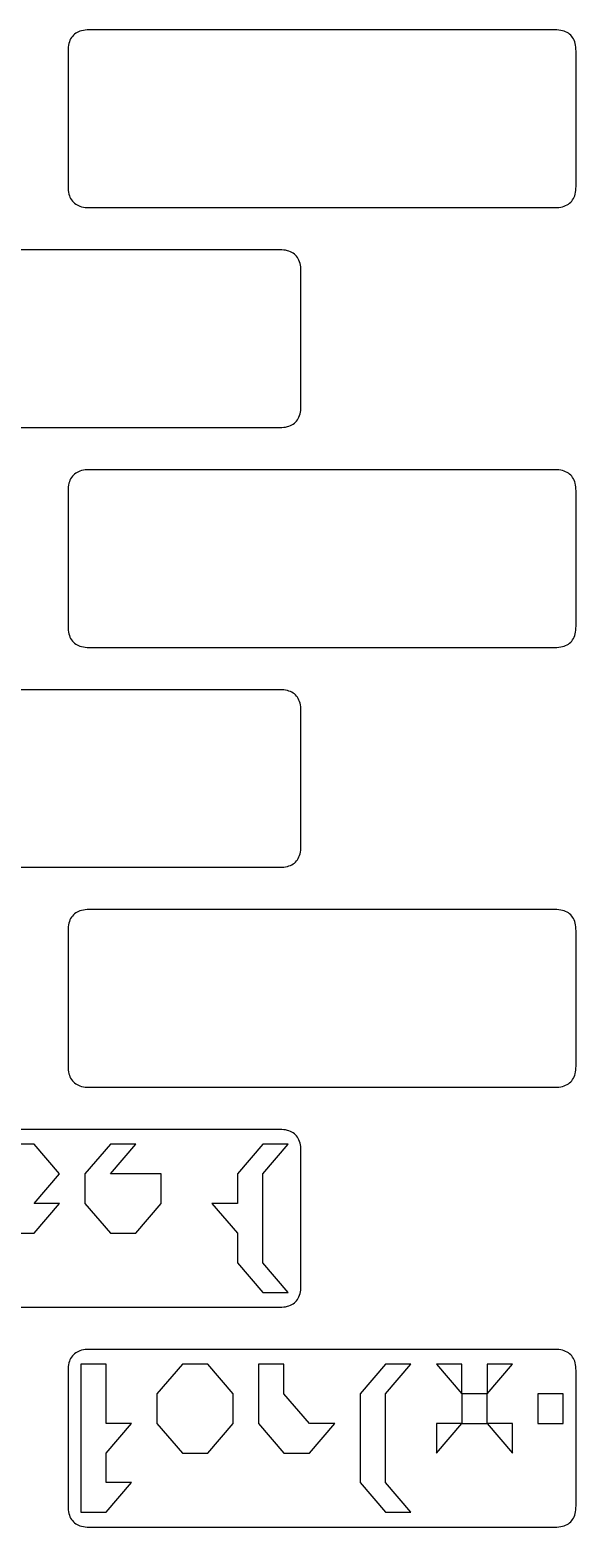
# Model space of a CAD drawing. Header units: metres. Extents: x 10 to 780, y 10 to 780.
# Drawn here: x 651 to 780, y 426 to 780 of the extents above; entities that cross this region are included whole.
import ezdxf

# ---------------------------------------------------------------- set-up
doc = ezdxf.new("R2010")
doc.units = ezdxf.units.M

msp = doc.modelspace()

# ---------------------------------------------------------------- linework, layer by layer
for p, q in [((661.51263, 778.9875), (661.2502, 778.75)), ((661.8001, 779.2), (661.51263, 778.9875)), ((662.1126, 779.3875), (661.8001, 779.2)), ((662.4501, 779.55), (662.1126, 779.3875)), ((662.81256, 779.6875), (662.4501, 779.55)), ((663.2001, 779.8), (662.81256, 779.6875)), ((663.61255, 779.8875), (663.2001, 779.8)), ((664.05005, 779.95), (663.61255, 779.8875)), ((664.5125, 779.9875), (664.05005, 779.95)), ((665, 780), (664.5125, 779.9875)), ((775, 780.00024), (665, 780)), ((775.4875, 779.98773), (775, 780.00024)), ((775.95, 779.9502), (775.4875, 779.98773)), ((776.3875, 779.8877), (775.95, 779.9502)), ((776.8, 779.8002), (776.3875, 779.8877)), ((777.1875, 779.6876), (776.8, 779.8002)), ((777.55, 779.5501), (777.1875, 779.6876)), ((777.8875, 779.3876), (777.55, 779.5501)), ((778.2, 779.2001), (777.8875, 779.3876)), ((778.4875, 778.98755), (778.2, 779.2001)), ((778.75, 778.75006), (778.4875, 778.98755)), ((660.0131, 775.4875), (660.0007, 775)), ((660.05054, 775.95), (660.0131, 775.4875)), ((660.113, 776.3875), (660.05054, 775.95)), ((660.20044, 776.8), (660.113, 776.3875)), ((660.31287, 777.1875), (660.20044, 776.8)), ((660.4503, 777.55), (660.31287, 777.1875)), ((660.6128, 777.8875), (660.4503, 777.55)), ((660.80023, 778.2), (660.6128, 777.8875)), ((661.0127, 778.4875), (660.80023, 778.2)), ((661.2502, 778.75), (661.0127, 778.4875)), ((778.9875, 778.48755), (778.75, 778.75006)), ((779.2, 778.2), (778.9875, 778.48755)), ((779.3875, 777.8875), (779.2, 778.2)), ((779.55, 777.55), (779.3875, 777.8875)), ((779.6875, 777.1875), (779.55, 777.55)), ((779.8, 776.8), (779.6875, 777.1875)), ((779.8875, 776.3875), (779.8, 776.8)), ((779.95, 775.95), (779.8875, 776.3875)), ((779.9875, 775.4875), (779.95, 775.95)), ((780, 775), (779.9875, 775.4875)), ((660.0007, 775), (660, 743)), ((780.00024, 743.0001), (780, 775)), ((660, 743), (660.0125, 742.5125)), ((660.0125, 742.5125), (660.05, 742.05005)), ((660.05, 742.05005), (660.1125, 741.61255)), ((660.1125, 741.61255), (660.2, 741.2001)), ((660.2, 741.2001), (660.3125, 740.81256)), ((660.3125, 740.81256), (660.45, 740.4501)), ((660.45, 740.4501), (660.61255, 740.1126)), ((660.61255, 740.1126), (660.80005, 739.8001)), ((779.2001, 739.80005), (779.3876, 740.11255)), ((779.3876, 740.11255), (779.5501, 740.4501)), ((779.5501, 740.4501), (779.6876, 740.81256)), ((779.6876, 740.81256), (779.8002, 741.2001)), ((779.8002, 741.2001), (779.8877, 741.6126)), ((779.8877, 741.6126), (779.9502, 742.0501)), ((779.9502, 742.0501), (779.98773, 742.51263)), ((779.98773, 742.51263), (780.00024, 743.0001)), ((660.80005, 739.8001), (661.0126, 739.51263)), ((661.0126, 739.51263), (661.25006, 739.2501)), ((661.25006, 739.2501), (661.5126, 739.01263)), ((661.5126, 739.01263), (661.8001, 738.8002)), ((661.8001, 738.8002), (662.1126, 738.6127)), ((662.1126, 738.6127), (662.45013, 738.4502)), ((662.45013, 738.4502), (662.8126, 738.3127)), ((662.8126, 738.3127), (663.20013, 738.2002)), ((663.20013, 738.2002), (663.6127, 738.11273)), ((663.6127, 738.11273), (664.0502, 738.05023)), ((664.0502, 738.05023), (664.5127, 738.01276)), ((664.5127, 738.01276), (665.0002, 738.00024)), ((665.0002, 738.00024), (775, 738)), ((775, 738), (775.4875, 738.0125)), ((775.4875, 738.0125), (775.95, 738.05)), ((775.95, 738.05), (776.3875, 738.1125)), ((776.3875, 738.1125), (776.8, 738.2)), ((776.8, 738.2), (777.1875, 738.3125)), ((777.1875, 738.3125), (777.55, 738.45)), ((777.55, 738.45), (777.8875, 738.6125)), ((777.8875, 738.6125), (778.2, 738.8)), ((778.2, 738.8), (778.48755, 739.0125)), ((778.48755, 739.0125), (778.75006, 739.25)), ((778.75006, 739.25), (778.98755, 739.5125)), ((778.98755, 739.5125), (779.2001, 739.80005)), ((710.0005, 728.00037), (600, 728)), ((710.4879, 727.98785), (710.0005, 728.00037)), ((710.9504, 727.9503), (710.4879, 727.98785)), ((711.3878, 727.88776), (710.9504, 727.9503)), ((711.8003, 727.80023), (711.3878, 727.88776)), ((712.18774, 727.6877), (711.8003, 727.80023)), ((712.55023, 727.5502), (712.18774, 727.6877)), ((712.8877, 727.38763), (712.55023, 727.5502)), ((713.2002, 727.20013), (712.8877, 727.38763)), ((713.4877, 726.9876), (713.2002, 727.20013)), ((713.7501, 726.7501), (713.4877, 726.9876)), ((713.9876, 726.4876), (713.7501, 726.7501)), ((714.2001, 726.2001), (713.9876, 726.4876)), ((714.3876, 725.8876), (714.2001, 726.2001)), ((714.55005, 725.55005), (714.3876, 725.8876)), ((714.68756, 725.18756), (714.55005, 725.55005)), ((714.80005, 724.80005), (714.68756, 725.18756)), ((714.8875, 724.3875), (714.80005, 724.80005)), ((714.95, 723.95), (714.8875, 724.3875)), ((714.9875, 723.4875), (714.95, 723.95)), ((715, 723), (714.9875, 723.4875)), ((714.99994, 690.99994), (715, 723)), ((714.94995, 690.05), (714.9874, 690.51245)), ((714.9874, 690.51245), (714.99994, 690.99994)), ((712.8875, 686.6125), (713.2, 686.8)), ((713.2, 686.8), (713.4875, 687.0125)), ((713.4875, 687.0125), (713.75, 687.25)), ((713.75, 687.25), (713.9875, 687.5125)), ((713.9875, 687.5125), (714.2, 687.8)), ((714.2, 687.8), (714.3875, 688.1125)), ((714.3875, 688.1125), (714.55, 688.45)), ((714.55, 688.45), (714.6875, 688.8125)), ((714.6875, 688.8125), (714.8, 689.2)), ((714.8, 689.2), (714.88745, 689.6125)), ((714.88745, 689.6125), (714.94995, 690.05)), ((600.0002, 686.0002), (710, 686)), ((710, 686), (710.4875, 686.0125)), ((710.4875, 686.0125), (710.95, 686.05)), ((710.95, 686.05), (711.3875, 686.1125)), ((711.3875, 686.1125), (711.8, 686.2)), ((711.8, 686.2), (712.1875, 686.3125)), ((712.1875, 686.3125), (712.55, 686.45)), ((712.55, 686.45), (712.8875, 686.6125)), ((660.20044, 672.8), (660.113, 672.3875)), ((660.31287, 673.1875), (660.20044, 672.8)), ((660.4503, 673.55), (660.31287, 673.1875)), ((660.6128, 673.8875), (660.4503, 673.55)), ((660.80023, 674.2), (660.6128, 673.8875)), ((661.0127, 674.4875), (660.80023, 674.2)), ((661.2502, 674.75), (661.0127, 674.4875)), ((661.51263, 674.9875), (661.2502, 674.75)), ((661.8001, 675.2), (661.51263, 674.9875)), ((662.1126, 675.3875), (661.8001, 675.2)), ((662.4501, 675.55), (662.1126, 675.3875)), ((662.81256, 675.6875), (662.4501, 675.55)), ((663.2001, 675.8), (662.81256, 675.6875)), ((663.61255, 675.8875), (663.2001, 675.8)), ((664.05005, 675.95), (663.61255, 675.8875)), ((664.5125, 675.9875), (664.05005, 675.95)), ((665, 676), (664.5125, 675.9875)), ((775, 676.0004), (665, 676)), ((775.4875, 675.9879), (775, 676.0004)), ((775.95, 675.9504), (775.4875, 675.9879)), ((776.3875, 675.8878), (775.95, 675.9504)), ((776.8, 675.8003), (776.3875, 675.8878)), ((777.1875, 675.68774), (776.8, 675.8003)), ((777.55, 675.55023), (777.1875, 675.68774)), ((777.8875, 675.3877), (777.55, 675.55023)), ((778.2, 675.2002), (777.8875, 675.3877)), ((778.4875, 674.9877), (778.2, 675.2002)), ((778.75, 674.7501), (778.4875, 674.9877)), ((778.9875, 674.4876), (778.75, 674.7501)), ((779.2, 674.2001), (778.9875, 674.4876)), ((779.3875, 673.8876), (779.2, 674.2001)), ((779.55, 673.55005), (779.3875, 673.8876)), ((779.6875, 673.18756), (779.55, 673.55005)), ((779.8, 672.80005), (779.6875, 673.18756)), ((779.8875, 672.3875), (779.8, 672.80005)), ((660.0007, 671), (660, 639)), ((660.0131, 671.4875), (660.0007, 671)), ((660.05054, 671.95), (660.0131, 671.4875)), ((660.113, 672.3875), (660.05054, 671.95)), ((779.95, 671.95), (779.8875, 672.3875)), ((779.9875, 671.4875), (779.95, 671.95)), ((780, 671), (779.9875, 671.4875)), ((780.00024, 639.00024), (780, 671)), ((660, 639), (660.0125, 638.5125)), ((660.0125, 638.5125), (660.05, 638.05005)), ((660.05, 638.05005), (660.1125, 637.61255)), ((660.1125, 637.61255), (660.2, 637.2001)), ((779.8002, 637.20013), (779.8877, 637.6127)), ((779.8877, 637.6127), (779.9502, 638.0502)), ((779.9502, 638.0502), (779.98773, 638.5127)), ((779.98773, 638.5127), (780.00024, 639.00024)), ((660.2, 637.2001), (660.3125, 636.81256)), ((660.3125, 636.81256), (660.45, 636.4501)), ((660.45, 636.4501), (660.61255, 636.1126)), ((660.61255, 636.1126), (660.80005, 635.8001)), ((660.80005, 635.8001), (661.0126, 635.51263)), ((661.0126, 635.51263), (661.25006, 635.2501)), ((661.25006, 635.2501), (661.5126, 635.01263)), ((661.5126, 635.01263), (661.8001, 634.8002)), ((661.8001, 634.8002), (662.1126, 634.6127)), ((662.1126, 634.6127), (662.45013, 634.4502)), ((662.45013, 634.4502), (662.8126, 634.3127)), ((662.8126, 634.3127), (663.20013, 634.2002)), ((663.20013, 634.2002), (663.6127, 634.11273)), ((663.6127, 634.11273), (664.0502, 634.05023)), ((664.0502, 634.05023), (664.5127, 634.01276)), ((664.5127, 634.01276), (665.0002, 634.00024)), ((665.0002, 634.00024), (775, 634)), ((775, 634), (775.4875, 634.0125)), ((775.4875, 634.0125), (775.95, 634.05)), ((775.95, 634.05), (776.3875, 634.1125)), ((776.3875, 634.1125), (776.8, 634.2)), ((776.8, 634.2), (777.1875, 634.3125)), ((777.1875, 634.3125), (777.55, 634.45)), ((777.55, 634.45), (777.8875, 634.61255)), ((777.8875, 634.61255), (778.2, 634.80005)), ((778.2, 634.80005), (778.48755, 635.0126)), ((778.48755, 635.0126), (778.75006, 635.25006)), ((778.75006, 635.25006), (778.98755, 635.5126)), ((778.98755, 635.5126), (779.2001, 635.8001)), ((779.2001, 635.8001), (779.3876, 636.1126)), ((779.3876, 636.1126), (779.5501, 636.45013)), ((779.5501, 636.45013), (779.6876, 636.8126)), ((779.6876, 636.8126), (779.8002, 637.20013)), ((710.0005, 623.99994), (600, 624)), ((710.4879, 623.9874), (710.0005, 623.99994)), ((710.9504, 623.94995), (710.4879, 623.9874)), ((711.3878, 623.88745), (710.9504, 623.94995)), ((711.8003, 623.8), (711.3878, 623.88745)), ((712.18774, 623.6875), (711.8003, 623.8)), ((712.55023, 623.55), (712.18774, 623.6875)), ((712.8877, 623.3875), (712.55023, 623.55)), ((713.2002, 623.2), (712.8877, 623.3875)), ((713.4877, 622.9875), (713.2002, 623.2)), ((713.7501, 622.75), (713.4877, 622.9875)), ((713.9876, 622.4875), (713.7501, 622.75)), ((714.2001, 622.2), (713.9876, 622.4875)), ((714.3876, 621.8875), (714.2001, 622.2)), ((714.55005, 621.55), (714.3876, 621.8875)), ((714.68756, 621.1875), (714.55005, 621.55)), ((714.80005, 620.8), (714.68756, 621.1875)), ((714.8875, 620.3875), (714.80005, 620.8)), ((714.95, 619.95), (714.8875, 620.3875)), ((714.9875, 619.4875), (714.95, 619.95)), ((715, 619), (714.9875, 619.4875)), ((714.99994, 587.0004), (715, 619)), ((714.2, 583.8002), (714.3875, 584.1127)), ((714.3875, 584.1127), (714.55, 584.4502)), ((714.55, 584.4502), (714.6875, 584.81274)), ((714.6875, 584.81274), (714.8, 585.20026)), ((714.8, 585.20026), (714.88745, 585.6128)), ((714.88745, 585.6128), (714.94995, 586.05035)), ((714.94995, 586.05035), (714.9874, 586.5129)), ((714.9874, 586.5129), (714.99994, 587.0004)), ((600.0002, 582.00024), (710, 582)), ((710, 582), (710.4875, 582.0125)), ((710.4875, 582.0125), (710.95, 582.05)), ((710.95, 582.05), (711.3875, 582.1125)), ((711.3875, 582.1125), (711.8, 582.2)), ((711.8, 582.2), (712.1875, 582.3125)), ((712.1875, 582.3125), (712.55, 582.45)), ((712.55, 582.45), (712.8875, 582.61255)), ((712.8875, 582.61255), (713.2, 582.80005)), ((713.2, 582.80005), (713.4875, 583.0126)), ((713.4875, 583.0126), (713.75, 583.2501)), ((713.75, 583.2501), (713.9875, 583.51263)), ((713.9875, 583.51263), (714.2, 583.8002)), ((660.80023, 570.2), (660.6128, 569.8875)), ((661.0127, 570.4875), (660.80023, 570.2)), ((661.2502, 570.75), (661.0127, 570.4875)), ((661.51263, 570.9875), (661.2502, 570.75)), ((661.8001, 571.2), (661.51263, 570.9875)), ((662.1126, 571.3875), (661.8001, 571.2)), ((662.4501, 571.55), (662.1126, 571.3875)), ((662.81256, 571.6875), (662.4501, 571.55)), ((663.2001, 571.8), (662.81256, 571.6875)), ((663.61255, 571.8875), (663.2001, 571.8)), ((664.05005, 571.95), (663.61255, 571.8875)), ((664.5125, 571.9875), (664.05005, 571.95)), ((665, 572), (664.5125, 571.9875)), ((775, 572), (665, 572)), ((775.4875, 571.9875), (775, 572)), ((775.95, 571.95), (775.4875, 571.9875)), ((776.3875, 571.8875), (775.95, 571.95)), ((776.8, 571.8), (776.3875, 571.8875)), ((777.1875, 571.6875), (776.8, 571.8)), ((777.55, 571.55), (777.1875, 571.6875)), ((777.8875, 571.3875), (777.55, 571.55)), ((778.2, 571.2), (777.8875, 571.3875)), ((778.4875, 570.9875), (778.2, 571.2)), ((778.75, 570.75), (778.4875, 570.9875)), ((778.9875, 570.4875), (778.75, 570.75)), ((779.2, 570.2), (778.9875, 570.4875)), ((779.3875, 569.8875), (779.2, 570.2)), ((660.0007, 567.0001), (660, 535)), ((660.0131, 567.4876), (660.0007, 567.0001)), ((660.05054, 567.9501), (660.0131, 567.4876)), ((660.113, 568.3876), (660.05054, 567.9501)), ((660.20044, 568.80005), (660.113, 568.3876)), ((660.31287, 569.18756), (660.20044, 568.80005)), ((660.4503, 569.55005), (660.31287, 569.18756)), ((660.6128, 569.8875), (660.4503, 569.55005)), ((779.55, 569.55), (779.3875, 569.8875)), ((779.6875, 569.1875), (779.55, 569.55)), ((779.8, 568.8), (779.6875, 569.1875)), ((779.8875, 568.3875), (779.8, 568.8)), ((779.95, 567.95), (779.8875, 568.3875)), ((779.9875, 567.4875), (779.95, 567.95)), ((780, 567), (779.9875, 567.4875)), ((780.00024, 535.0001), (780, 567)), ((660, 535), (660.0125, 534.5125)), ((779.98773, 534.51263), (780.00024, 535.0001)), ((660.0125, 534.5125), (660.05, 534.05005)), ((660.05, 534.05005), (660.1125, 533.61255)), ((660.1125, 533.61255), (660.2, 533.2001)), ((660.2, 533.2001), (660.3125, 532.81256)), ((660.3125, 532.81256), (660.45, 532.4501)), ((660.45, 532.4501), (660.61255, 532.11255)), ((660.61255, 532.11255), (660.80005, 531.80005)), ((660.80005, 531.80005), (661.0126, 531.5126)), ((661.0126, 531.5126), (661.25006, 531.25006)), ((661.25006, 531.25006), (661.5126, 531.0126)), ((661.5126, 531.0126), (661.8001, 530.80005)), ((778.2, 530.8), (778.48755, 531.0125)), ((778.48755, 531.0125), (778.75006, 531.25)), ((778.75006, 531.25), (778.98755, 531.5125)), ((778.98755, 531.5125), (779.2001, 531.80005)), ((779.2001, 531.80005), (779.3876, 532.11255)), ((779.3876, 532.11255), (779.5501, 532.4501)), ((779.5501, 532.4501), (779.6876, 532.81256)), ((779.6876, 532.81256), (779.8002, 533.2001)), ((779.8002, 533.2001), (779.8877, 533.6126)), ((779.8877, 533.6126), (779.9502, 534.0501)), ((779.9502, 534.0501), (779.98773, 534.51263)), ((661.8001, 530.80005), (662.1126, 530.61255)), ((662.1126, 530.61255), (662.45013, 530.4501)), ((662.45013, 530.4501), (662.8126, 530.31256)), ((662.8126, 530.31256), (663.20013, 530.2001)), ((663.20013, 530.2001), (663.6127, 530.11255)), ((663.6127, 530.11255), (664.0502, 530.05005)), ((664.0502, 530.05005), (664.5127, 530.0126)), ((664.5127, 530.0126), (665.0002, 530.00006)), ((665.0002, 530.00006), (775, 530)), ((775, 530), (775.4875, 530.0125)), ((775.4875, 530.0125), (775.95, 530.05)), ((775.95, 530.05), (776.3875, 530.1125)), ((776.3875, 530.1125), (776.8, 530.2)), ((776.8, 530.2), (777.1875, 530.3125)), ((777.1875, 530.3125), (777.55, 530.45)), ((777.55, 530.45), (777.8875, 530.6125)), ((777.8875, 530.6125), (778.2, 530.8)), ((710.0005, 520.00024), (600, 520)), ((710.0005, 520.00024), (600, 520)), ((710.4879, 519.98773), (710.0005, 520.00024)), ((710.4879, 519.98773), (710.0005, 520.00024)), ((710.9504, 519.9502), (710.4879, 519.98773)), ((710.9504, 519.9502), (710.4879, 519.98773)), ((711.3878, 519.8877), (710.9504, 519.9502)), ((711.3878, 519.8877), (710.9504, 519.9502)), ((711.8003, 519.8002), (711.3878, 519.8877)), ((711.8003, 519.8002), (711.3878, 519.8877)), ((712.18774, 519.6877), (711.8003, 519.8002)), ((712.18774, 519.6877), (711.8003, 519.8002)), ((712.55023, 519.5502), (712.18774, 519.6877)), ((712.55023, 519.5502), (712.18774, 519.6877)), ((712.8877, 519.38763), (712.55023, 519.5502)), ((712.8877, 519.38763), (712.55023, 519.5502)), ((713.2002, 519.20013), (712.8877, 519.38763)), ((713.2002, 519.20013), (712.8877, 519.38763)), ((713.4877, 518.9876), (713.2002, 519.20013)), ((713.4877, 518.9876), (713.2002, 519.20013)), ((713.7501, 518.7501), (713.4877, 518.9876)), ((713.7501, 518.7501), (713.4877, 518.9876)), ((713.9876, 518.4876), (713.7501, 518.7501)), ((713.9876, 518.4876), (713.7501, 518.7501)), ((714.2001, 518.2001), (713.9876, 518.4876)), ((714.2001, 518.2001), (713.9876, 518.4876)), ((714.3876, 517.8876), (714.2001, 518.2001)), ((714.3876, 517.8876), (714.2001, 518.2001)), ((714.55005, 517.55005), (714.3876, 517.8876)), ((714.55005, 517.55005), (714.3876, 517.8876)), ((714.68756, 517.18756), (714.55005, 517.55005)), ((714.68756, 517.18756), (714.55005, 517.55005)), ((714.80005, 516.80005), (714.68756, 517.18756)), ((714.80005, 516.80005), (714.68756, 517.18756)), ((652, 516.5), (646, 516.5)), ((658, 509.5), (652, 516.5)), ((670, 516.5), (664, 509.5)), ((670, 509.5), (676, 516.5)), ((676, 516.5), (670, 516.5)), ((706, 516.5), (700, 509.5)), ((706, 509.5), (712, 516.5)), ((712, 516.5), (706, 516.5)), ((714.8875, 516.3875), (714.80005, 516.80005)), ((714.8875, 516.3875), (714.80005, 516.80005)), ((714.95, 515.95), (714.8875, 516.3875)), ((714.95, 515.95), (714.8875, 516.3875)), ((714.9875, 515.4875), (714.95, 515.95)), ((714.9875, 515.4875), (714.95, 515.95)), ((715, 515), (714.9875, 515.4875)), ((715, 515), (714.9875, 515.4875)), ((714.99994, 483.00012), (715, 515)), ((714.99994, 483.00012), (715, 515)), ((652, 502.5), (658, 509.5)), ((664, 509.5), (664, 502.5)), ((682, 509.5), (670, 509.5)), ((682, 502.5), (682, 509.5)), ((700, 509.5), (700, 502.5)), ((706, 488.5), (706, 509.5)), ((652, 495.5), (658, 502.5)), ((658, 502.5), (652, 502.5)), ((664, 502.5), (670, 495.5)), ((676, 495.5), (682, 502.5)), ((700, 502.5), (694, 502.5)), ((694, 502.5), (700, 495.5)), ((646, 495.5), (652, 495.5)), ((670, 495.5), (676, 495.5)), ((700, 495.5), (700, 488.5)), ((700, 488.5), (706, 481.5)), ((712, 481.5), (706, 488.5)), ((706, 481.5), (712, 481.5)), ((714.8, 481.20007), (714.88745, 481.61258)), ((714.8, 481.20007), (714.88745, 481.61258)), ((714.88745, 481.61258), (714.94995, 482.05008)), ((714.88745, 481.61258), (714.94995, 482.05008)), ((714.94995, 482.05008), (714.9874, 482.5126)), ((714.94995, 482.05008), (714.9874, 482.5126)), ((714.9874, 482.5126), (714.99994, 483.00012)), ((714.9874, 482.5126), (714.99994, 483.00012)), ((600.0002, 478.00015), (710, 478)), ((600.0002, 478.00015), (710, 478)), ((710, 478), (710.4875, 478.0125)), ((710, 478), (710.4875, 478.0125)), ((710.4875, 478.0125), (710.95, 478.05002)), ((710.4875, 478.0125), (710.95, 478.05002)), ((710.95, 478.05002), (711.3875, 478.11252)), ((710.95, 478.05002), (711.3875, 478.11252)), ((711.3875, 478.11252), (711.8, 478.2)), ((711.3875, 478.11252), (711.8, 478.2)), ((711.8, 478.2), (712.1875, 478.3125)), ((711.8, 478.2), (712.1875, 478.3125)), ((712.1875, 478.3125), (712.55, 478.45)), ((712.1875, 478.3125), (712.55, 478.45)), ((712.55, 478.45), (712.8875, 478.61252)), ((712.55, 478.45), (712.8875, 478.61252)), ((712.8875, 478.61252), (713.2, 478.80002)), ((712.8875, 478.61252), (713.2, 478.80002)), ((713.2, 478.80002), (713.4875, 479.0125)), ((713.2, 478.80002), (713.4875, 479.0125)), ((713.4875, 479.0125), (713.75, 479.25003)), ((713.4875, 479.0125), (713.75, 479.25003)), ((713.75, 479.25003), (713.9875, 479.51254)), ((713.75, 479.25003), (713.9875, 479.51254)), ((713.9875, 479.51254), (714.2, 479.80005)), ((713.9875, 479.51254), (714.2, 479.80005)), ((714.2, 479.80005), (714.3875, 480.11255)), ((714.2, 479.80005), (714.3875, 480.11255)), ((714.3875, 480.11255), (714.55, 480.45004)), ((714.3875, 480.11255), (714.55, 480.45004)), ((714.55, 480.45004), (714.6875, 480.81256)), ((714.55, 480.45004), (714.6875, 480.81256)), ((714.6875, 480.81256), (714.8, 481.20007)), ((714.6875, 480.81256), (714.8, 481.20007)), ((662.1126, 467.38748), (661.8001, 467.19998)), ((662.1126, 467.38748), (661.8001, 467.19998)), ((662.4501, 467.55), (662.1126, 467.38748)), ((662.4501, 467.55), (662.1126, 467.38748)), ((662.81256, 467.6875), (662.4501, 467.55)), ((662.81256, 467.6875), (662.4501, 467.55)), ((663.2001, 467.8), (662.81256, 467.6875)), ((663.2001, 467.8), (662.81256, 467.6875)), ((663.61255, 467.88748), (663.2001, 467.8)), ((663.61255, 467.88748), (663.2001, 467.8)), ((664.05005, 467.94998), (663.61255, 467.88748)), ((664.05005, 467.94998), (663.61255, 467.88748)), ((664.5125, 467.9875), (664.05005, 467.94998)), ((664.5125, 467.9875), (664.05005, 467.94998)), ((665, 468), (664.5125, 467.9875)), ((665, 468), (664.5125, 467.9875)), ((775, 468.00027), (665, 468)), ((775, 468.00027), (665, 468)), ((775.4875, 467.98773), (775, 468.00027)), ((775.4875, 467.98773), (775, 468.00027)), ((775.95, 467.9502), (775.4875, 467.98773)), ((775.95, 467.9502), (775.4875, 467.98773)), ((776.3875, 467.88766), (775.95, 467.9502)), ((776.3875, 467.88766), (775.95, 467.9502)), ((776.8, 467.80014), (776.3875, 467.88766)), ((776.8, 467.80014), (776.3875, 467.88766)), ((777.1875, 467.68762), (776.8, 467.80014)), ((777.1875, 467.68762), (776.8, 467.80014)), ((777.55, 467.5501), (777.1875, 467.68762)), ((777.55, 467.5501), (777.1875, 467.68762)), ((777.8875, 467.3876), (777.55, 467.5501)), ((777.8875, 467.3876), (777.55, 467.5501)), ((778.2, 467.20007), (777.8875, 467.3876)), ((778.2, 467.20007), (777.8875, 467.3876)), ((660.05054, 463.94998), (660.0131, 463.4875)), ((660.05054, 463.94998), (660.0131, 463.4875)), ((660.113, 464.38748), (660.05054, 463.94998)), ((660.113, 464.38748), (660.05054, 463.94998)), ((660.20044, 464.8), (660.113, 464.38748)), ((660.20044, 464.8), (660.113, 464.38748)), ((660.31287, 465.1875), (660.20044, 464.8)), ((660.31287, 465.1875), (660.20044, 464.8)), ((660.4503, 465.55), (660.31287, 465.1875)), ((660.4503, 465.55), (660.31287, 465.1875)), ((660.6128, 465.88748), (660.4503, 465.55)), ((660.6128, 465.88748), (660.4503, 465.55)), ((660.80023, 466.19998), (660.6128, 465.88748)), ((660.80023, 466.19998), (660.6128, 465.88748)), ((661.0127, 466.4875), (660.80023, 466.19998)), ((661.0127, 466.4875), (660.80023, 466.19998)), ((661.2502, 466.75), (661.0127, 466.4875)), ((661.2502, 466.75), (661.0127, 466.4875)), ((661.51263, 466.9875), (661.2502, 466.75)), ((661.51263, 466.9875), (661.2502, 466.75)), ((661.8001, 467.19998), (661.51263, 466.9875)), ((661.8001, 467.19998), (661.51263, 466.9875)), ((669, 464.5), (663, 464.5)), ((663, 464.5), (663, 429.5)), ((669, 450.5), (669, 464.5)), ((687, 464.5), (681, 457.5)), ((693, 464.5), (687, 464.5)), ((699, 457.5), (693, 464.5)), ((711, 464.5), (705, 464.5)), ((705, 464.5), (705, 450.5)), ((711, 457.5), (711, 464.5)), ((735, 464.5), (729, 457.5)), ((735, 457.5), (741, 464.5)), ((741, 464.5), (735, 464.5)), ((753, 464.5), (747, 464.5)), ((747, 464.5), (753, 457.5)), ((753, 457.5), (753, 464.5)), ((759, 457.5), (765, 464.5)), ((765, 464.5), (759, 464.5)), ((759, 464.5), (759, 457.5)), ((778.4875, 466.98755), (778.2, 467.20007)), ((778.4875, 466.98755), (778.2, 467.20007)), ((778.75, 466.75003), (778.4875, 466.98755)), ((778.75, 466.75003), (778.4875, 466.98755)), ((778.9875, 466.48752), (778.75, 466.75003)), ((778.9875, 466.48752), (778.75, 466.75003)), ((779.2, 466.2), (778.9875, 466.48752)), ((779.2, 466.2), (778.9875, 466.48752)), ((779.3875, 465.8875), (779.2, 466.2)), ((779.3875, 465.8875), (779.2, 466.2)), ((779.55, 465.55002), (779.3875, 465.8875)), ((779.55, 465.55002), (779.3875, 465.8875)), ((779.6875, 465.1875), (779.55, 465.55002)), ((779.6875, 465.1875), (779.55, 465.55002)), ((779.8, 464.8), (779.6875, 465.1875)), ((779.8, 464.8), (779.6875, 465.1875)), ((779.8875, 464.38748), (779.8, 464.8)), ((779.8875, 464.38748), (779.8, 464.8)), ((779.95, 463.94998), (779.8875, 464.38748)), ((779.95, 463.94998), (779.8875, 464.38748)), ((779.9875, 463.4875), (779.95, 463.94998)), ((779.9875, 463.4875), (779.95, 463.94998)), ((660.0007, 463), (660, 431)), ((660.0007, 463), (660, 431)), ((660.0131, 463.4875), (660.0007, 463)), ((660.0131, 463.4875), (660.0007, 463)), ((780, 463), (779.9875, 463.4875)), ((780, 463), (779.9875, 463.4875)), ((780.00024, 431.0002), (780, 463)), ((780.00024, 431.0002), (780, 463)), ((681, 457.5), (681, 450.5)), ((699, 450.5), (699, 457.5)), ((717, 450.5), (711, 457.5)), ((729, 457.5), (729, 436.5)), ((735, 436.5), (735, 457.5)), ((759, 457.5), (753, 457.5)), ((753, 457.5), (753, 450.5)), ((759, 450.5), (759, 457.5)), ((777, 457.5), (771, 457.5)), ((771, 457.5), (771, 450.5)), ((777, 450.5), (777, 457.5)), ((669, 443.5), (675, 450.5)), ((675, 450.5), (669, 450.5)), ((681, 450.5), (687, 443.5)), ((693, 443.5), (699, 450.5)), ((705, 450.5), (711, 443.5)), ((717, 443.5), (723, 450.5)), ((723, 450.5), (717, 450.5)), ((747, 443.5), (753, 450.5)), ((753, 450.5), (747, 450.5)), ((747, 450.5), (747, 443.5)), ((753, 450.5), (759, 450.5)), ((759, 450.5), (765, 443.5)), ((765, 450.5), (759, 450.5)), ((765, 443.5), (765, 450.5)), ((771, 450.5), (777, 450.5)), ((669, 436.5), (669, 443.5)), ((687, 443.5), (693, 443.5)), ((711, 443.5), (717, 443.5)), ((669, 429.5), (675, 436.5)), ((675, 436.5), (669, 436.5)), ((729, 436.5), (735, 429.5)), ((741, 429.5), (735, 436.5)), ((660, 431), (660.0125, 430.5125)), ((660, 431), (660.0125, 430.5125)), ((660.0125, 430.5125), (660.05, 430.05002)), ((660.0125, 430.5125), (660.05, 430.05002)), ((660.05, 430.05002), (660.1125, 429.61252)), ((660.05, 430.05002), (660.1125, 429.61252)), ((660.1125, 429.61252), (660.2, 429.2)), ((660.1125, 429.61252), (660.2, 429.2)), ((660.2, 429.2), (660.3125, 428.8125)), ((660.2, 429.2), (660.3125, 428.8125)), ((660.3125, 428.8125), (660.45, 428.45)), ((660.3125, 428.8125), (660.45, 428.45)), ((660.45, 428.45), (660.61255, 428.11252)), ((660.45, 428.45), (660.61255, 428.11252)), ((663, 429.5), (669, 429.5)), ((735, 429.5), (741, 429.5)), ((779.3876, 428.11258), (779.5501, 428.4501)), ((779.3876, 428.11258), (779.5501, 428.4501)), ((779.5501, 428.4501), (779.6876, 428.81262)), ((779.5501, 428.4501), (779.6876, 428.81262)), ((779.6876, 428.81262), (779.8002, 429.20013)), ((779.6876, 428.81262), (779.8002, 429.20013)), ((779.8002, 429.20013), (779.8877, 429.61264)), ((779.8002, 429.20013), (779.8877, 429.61264)), ((779.8877, 429.61264), (779.9502, 430.05017)), ((779.8877, 429.61264), (779.9502, 430.05017)), ((779.9502, 430.05017), (779.98773, 430.5127)), ((779.9502, 430.05017), (779.98773, 430.5127)), ((779.98773, 430.5127), (780.00024, 431.0002)), ((779.98773, 430.5127), (780.00024, 431.0002)), ((660.61255, 428.11252), (660.80005, 427.80002)), ((660.61255, 428.11252), (660.80005, 427.80002)), ((660.80005, 427.80002), (661.0126, 427.5125)), ((660.80005, 427.80002), (661.0126, 427.5125)), ((661.0126, 427.5125), (661.25006, 427.25003)), ((661.0126, 427.5125), (661.25006, 427.25003)), ((661.25006, 427.25003), (661.5126, 427.01254)), ((661.25006, 427.25003), (661.5126, 427.01254)), ((661.5126, 427.01254), (661.8001, 426.80005)), ((661.5126, 427.01254), (661.8001, 426.80005)), ((661.8001, 426.80005), (662.1126, 426.61255)), ((661.8001, 426.80005), (662.1126, 426.61255)), ((662.1126, 426.61255), (662.45013, 426.45004)), ((662.1126, 426.61255), (662.45013, 426.45004)), ((662.45013, 426.45004), (662.8126, 426.31256)), ((662.45013, 426.45004), (662.8126, 426.31256)), ((662.8126, 426.31256), (663.20013, 426.20007)), ((662.8126, 426.31256), (663.20013, 426.20007)), ((663.20013, 426.20007), (663.6127, 426.11258)), ((663.20013, 426.20007), (663.6127, 426.11258)), ((663.6127, 426.11258), (664.0502, 426.05008)), ((663.6127, 426.11258), (664.0502, 426.05008)), ((664.0502, 426.05008), (664.5127, 426.01257)), ((664.0502, 426.05008), (664.5127, 426.01257)), ((664.5127, 426.01257), (665.0002, 426.0001)), ((664.5127, 426.01257), (665.0002, 426.0001)), ((665.0002, 426.0001), (775, 426)), ((665.0002, 426.0001), (775, 426)), ((775, 426), (775.4875, 426.0125)), ((775, 426), (775.4875, 426.0125)), ((775.4875, 426.0125), (775.95, 426.05002)), ((775.4875, 426.0125), (775.95, 426.05002)), ((775.95, 426.05002), (776.3875, 426.11252)), ((775.95, 426.05002), (776.3875, 426.11252)), ((776.3875, 426.11252), (776.8, 426.2)), ((776.3875, 426.11252), (776.8, 426.2)), ((776.8, 426.2), (777.1875, 426.31253)), ((776.8, 426.2), (777.1875, 426.31253)), ((777.1875, 426.31253), (777.55, 426.45004)), ((777.1875, 426.31253), (777.55, 426.45004)), ((777.55, 426.45004), (777.8875, 426.61255)), ((777.55, 426.45004), (777.8875, 426.61255)), ((777.8875, 426.61255), (778.2, 426.80005)), ((777.8875, 426.61255), (778.2, 426.80005)), ((778.2, 426.80005), (778.48755, 427.01254)), ((778.2, 426.80005), (778.48755, 427.01254)), ((778.48755, 427.01254), (778.75006, 427.25006)), ((778.48755, 427.01254), (778.75006, 427.25006)), ((778.75006, 427.25006), (778.98755, 427.51257)), ((778.75006, 427.25006), (778.98755, 427.51257)), ((778.98755, 427.51257), (779.2001, 427.80008)), ((778.98755, 427.51257), (779.2001, 427.80008)), ((779.2001, 427.80008), (779.3876, 428.11258)), ((779.2001, 427.80008), (779.3876, 428.11258))]:
    msp.add_line(p, q)

doc.saveas('drawing.dxf')
